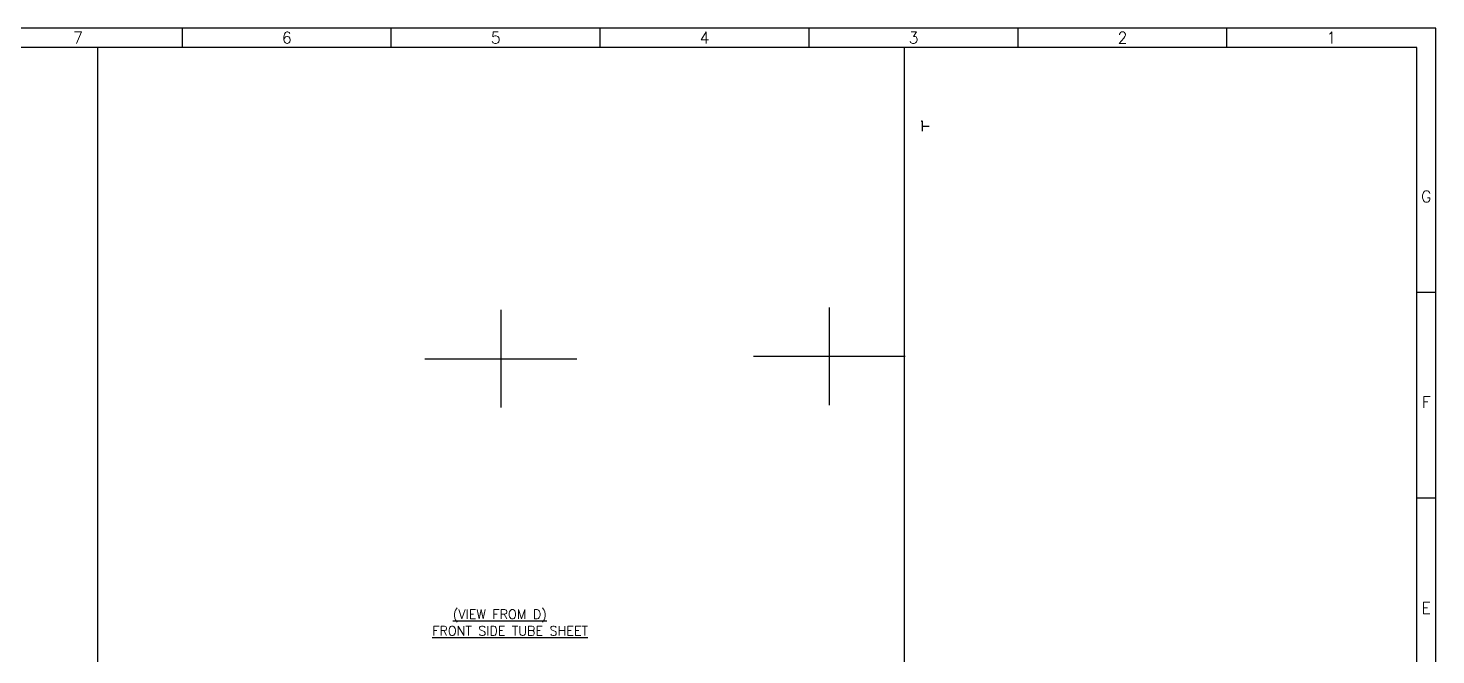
# Model space of a CAD drawing. Header units: millimetres. Extents: x 115352 to 122478, y -90909 to -85870.
# Drawn here: x 117805 to 122478, y -87951 to -85870 of the extents above; entities that cross this region are included whole.
import ezdxf
from ezdxf.enums import TextEntityAlignment as Align

# ---------------------------------------------------------------- set-up
doc = ezdxf.new("R2010")
doc.units = ezdxf.units.MM
doc.header["$LTSCALE"] = 25
doc.header["$MEASUREMENT"] = 0
doc.linetypes.add('HIDDEN', pattern=[0.375, 0.25, -0.125])
doc.layers.get('0').update_dxf_attribs({"color": 5, "linetype": 'CONTINUOUS'})
for name, color, linetype in [('BOD', 7, 'CONTINUOUS'), ('Hid', 4, 'HIDDEN'), ('TEXT', 5, 'CONTINUOUS')]:
    doc.layers.add(name, color=color, linetype=linetype)
doc.styles.add('BEV0', font='verdana_0.ttf', dxfattribs={"height": 4})
doc.styles.add('BEV00', font='romans.shx')
doc.styles.add('ROMAND', font='romand.shx')

# ---------------------------------------------------------------- blocks, each defined once
blk = doc.blocks.new('A2')
at = {"linetype": 'Continuous'}
blk.add_lwpolyline([(1664.29, 366.2), (1664.29, 775.57), (1096.85, 775.57), (1096.85, 366.2)], close=True, dxfattribs=at)
at = {"layer": 'BOD', "linetype": 'Continuous'}
for p, q in [((1322.76, 775.57), (1322.76, 780.88)), ((1380.57, 775.57), (1380.57, 780.88)), ((1380.57, 775.57), (1380.57, 780.88)), ((1438.37, 775.57), (1438.37, 780.88)), ((1496.18, 775.57), (1496.18, 780.88)), ((1553.99, 775.57), (1553.99, 780.88)), ((1611.79, 775.57), (1611.79, 780.88)), ((1669.6, 707.75), (1664.29, 707.75)), ((1669.6, 650.82), (1664.29, 650.82))]:
    blk.add_line(p, q, dxfattribs=at)
at = {"layer": 'BOD', "color": 1, "linetype": 'Continuous'}
blk.add_lwpolyline([(1669.6, 780.88), (1075.6, 780.88), (1075.6, 360.88), (1669.6, 360.88)], close=True, dxfattribs=at)
at = {"layer": 'Hid', "color": 5, "style": 'BEV0'}
for tag, p in [('TITLE', (1586.05, 410.34)), ('CUSTOMER', (1586.05, 403.78)), ('PROJECTNO', (1586.05, 397.21))]:
    blk.add_attdef(tag, text='', height=2.92, dxfattribs=at).set_placement(p, align=Align.MIDDLE_LEFT)
at = {"layer": 'Hid', "color": 0, "style": 'BEV00'}
for tag, p in [('DRAWN', (1548.99, 391.15)), ('CHECKED', (1548.99, 385.61)), ('APPROVED', (1548.99, 380.06)), ('DATE', (1548.99, 374.51)), ('SCALE', (1548.99, 368.97))]:
    blk.add_attdef(tag, text='', height=1.82, dxfattribs=at).set_placement(p, align=Align.MIDDLE_LEFT)
at = {"layer": 'Hid', "color": 1, "style": 'BEV0'}
blk.add_attdef('DWG', text='', height=2.92, dxfattribs=at).set_placement((1593.5, 370.13), align=Align.MIDDLE_LEFT)
blk.add_attdef('0', text='', height=2.92, dxfattribs=at).set_placement((1650.42, 370.13), align=Align.MIDDLE_CENTER)
at = {"layer": 'TEXT', "color": 7, "linetype": 'Continuous', "style": 'ROMAND'}
for s, p in [('7', (1293.86, 778.23)), ('6', (1351.66, 778.23)), ('5', (1409.47, 778.23)), ('4', (1467.28, 778.23)), ('3', (1525.08, 778.23)), ('2', (1582.89, 778.23)), ('1', (1640.7, 778.23)), ('G', (1666.94, 734.32)), ('F', (1666.94, 677.39)), ('E', (1666.94, 620.46))]:
    blk.add_text(s, height=3.19, dxfattribs=at).set_placement(p, align=Align.MIDDLE)
blk = doc.blocks.new('REAR_TS_ANCHOR')
for p, q in [((0, 161.8), (0, -161.8)), ((-251.9, 0), (251.9, 0))]:
    blk.add_line(p, q)
blk = doc.blocks.new('FRONT_TS_ANCHOR')
blk.add_blockref('REAR_TS_ANCHOR', (0, 0))
blk = doc.blocks.new('REAR_SIDEVIEW_ANCHOR')
blk.add_blockref('REAR_TS_ANCHOR', (0, 0))
blk = doc.blocks.new('FRONT_SIDEVIEW_ANCHOR')
blk.add_blockref('REAR_SIDEVIEW_ANCHOR', (0, 0))
blk = doc.blocks.new('SPECIFICATION_ANCHOR')
for p, q in [((-0.1, 17.1), (-0.1, -15.9)), ((-0.1, 0), (23.7, 0))]:
    blk.add_line(p, q)

msp = doc.modelspace()

# ---------------------------------------------------------------- linework, layer by layer
for p, q in [((118035.3, -85934.1), (118035.3, -88000.9)), ((120712.7, -85934.1), (120712.7, -88000.9))]:
    msp.add_line(p, q)
msp.add_point((120771.9, -86179.1))

# ---------------------------------------------------------------- block references
at = {"xscale": 11.99628779412924, "yscale": 11.99628779412924, "zscale": 11.99628779412924}
msp.add_blockref('A2', (102448.7, -95238.1), dxfattribs=at)
for name, p in [('SPECIFICATION_ANCHOR', (120772.2, -86195.9)), ('FRONT_TS_ANCHOR', (119374, -86967.5)), ('FRONT_SIDEVIEW_ANCHOR', (120464.2, -86959.5))]:
    msp.add_blockref(name, p)

# ---------------------------------------------------------------- texts
at = {"layer": 'TEXT', "style": 'ROMAND'}
for s, p in [('%%U(VIEW FROM D)', (119214.4, -87831.4)), ('%%UFRONT SIDE TUBE SHEET', (119146.1, -87886.4))]:
    msp.add_text(s, height=31, dxfattribs=at).set_placement(p)

doc.saveas('drawing.dxf')
